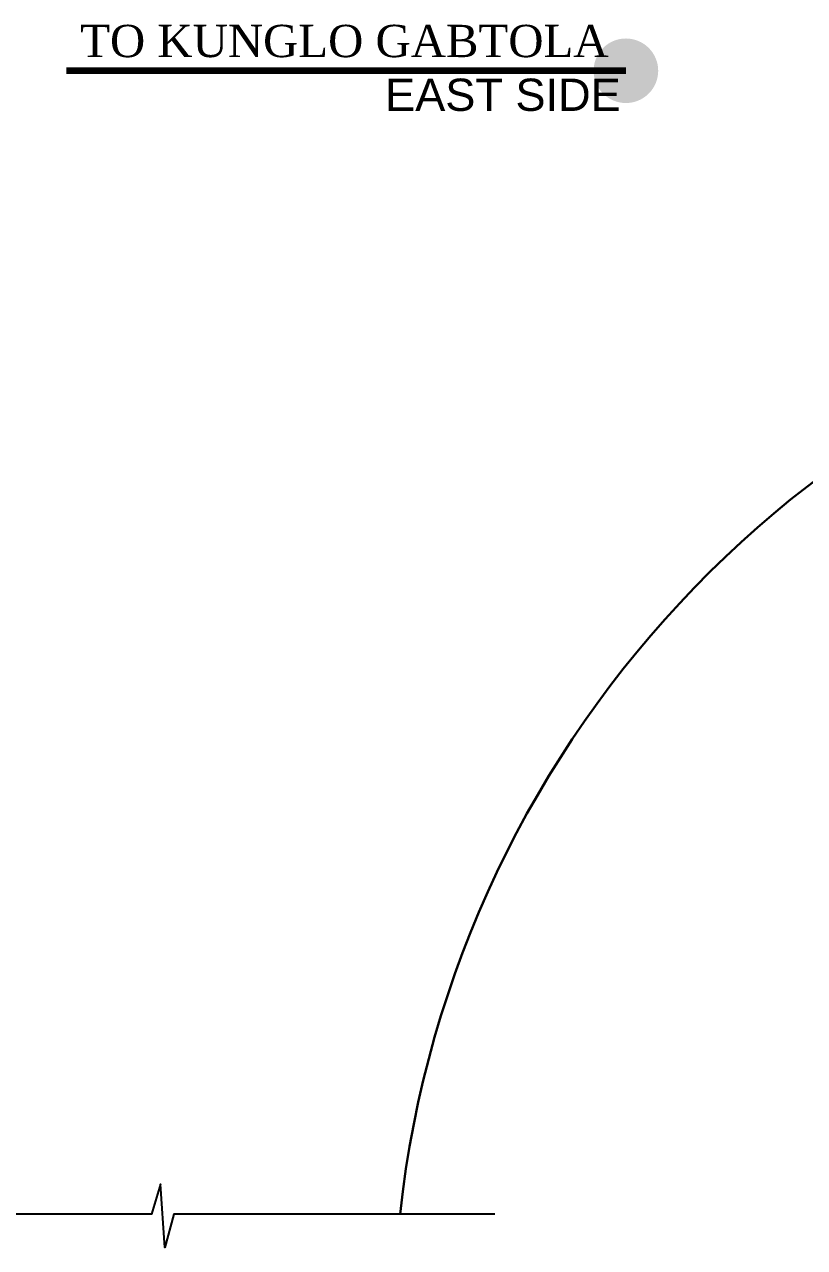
# Model space of a CAD drawing. Header units: millimetres. Extents: x 645430 to 1329725, y -477752 to 44877.
# Drawn here: x 943745 to 955822, y -456116 to -437170 of the extents above; entities that cross this region are included whole.
import ezdxf

# ---------------------------------------------------------------- set-up
doc = ezdxf.new("R2010")
doc.units = ezdxf.units.MM
doc.header["$LTSCALE"] = 250
for name, color, linetype in [('dim', 4, 'Continuous'), ('Dimision', 4, 'Continuous'), ('SEC', 15, 'Continuous'), ('Text', 7, 'Continuous')]:
    doc.layers.add(name, color=color, linetype=linetype)
doc.layers.add('Pucca Road', color=1, linetype='Continuous', lineweight=30)
doc.styles.get("Standard").update_dxf_attribs({"font": 'times.ttf'})
doc.dimstyles.new('ISO-70', dxfattribs={"dimscale": 0, "dimtxt": 70, "dimasz": 0.75, "dimexe": 35, "dimexo": 35, "dimgap": 20, "dimtad": 1, "dimdec": 0, "dimlfac": -1, "dimzin": 1, "dimdsep": 46, "dimtxsty": 'Standard', "dimblk": 'DIM', "dimcen": 60, "dimclrd": 256, "dimclre": 256, "dimclrt": 256, "dimadec": 0, "dimazin": 0, "dimtfac": 1, "dimtdec": 0, "dimtix": 1, "dimtofl": 0, "dimtmove": 0, "dimatfit": 3, "dimldrblk": 'DOT', "dimfxl": 35, "dimfxlon": 1, "dimtolj": 1, "dimlwd": -1, "dimarcsym": 0})

# ---------------------------------------------------------------- blocks, each defined once
blk = doc.blocks.new('DIM')
at = {"layer": 'dim'}
for p, q in [((0, -101.4035087719276), (0, 101.4035087719276)), ((-101.4035087719312, 0), (101.4035087719312, 0))]:
    blk.add_line(p, q, dxfattribs=at)
at = {"layer": 'dim', "const_width": 25.35087719298245}
blk.add_lwpolyline([(-12.67543859648868, 0, 1), (12.67543859648868, 0, 1)], format="xyb", close=True, dxfattribs=at)

msp = doc.modelspace()

# ---------------------------------------------------------------- linework, layer by layer
at = {"layer": 'Pucca Road', "ltscale": 0.5}
msp.add_arc((966002.859149674, -457398.6264923979, 22562.84428658012), 16541.83699392671, 98.07561317318242, 173.7510869630949, dxfattribs=at)
at = {"layer": 'SEC', "ltscale": 10}
msp.add_lwpolyline([(951029.8384251439, -455597.9970352502), (946058.7143772898, -455598.2786683019), (945918.7143772895, -456116.4522004585), (945850.8957308282, -455133.0728347775), (945710.895730828, -455598.2786683018), (940763.3476139749, -455598.278668299)], dxfattribs=at)

# ---------------------------------------------------------------- texts
at = {"layer": 'Text', "ltscale": 10, "insert": (952976.9817060736, -437175.2580839123), "char_height": 500, "attachment_point": 3}
msp.add_mtext_dynamic_manual_height_columns('TO KUNGLO GABTOLA {\\fArial|b0|i0|c0|p34; EAST SIDE}', width=10102.09753904416, gutter_width=625, heights=[0], dxfattribs=at)

# ---------------------------------------------------------------- leaders
at = {"layer": 'Dimision', "ltscale": 5}
msp.add_leader([(953056.9503962711, -437886.8919679273), (944394.0737267003, -437886.891967925)], dimstyle='ISO-70', override={"dimscale": 1, "dimasz": 1000, "dimlwd": 65534}, dxfattribs=at)

doc.saveas('drawing.dxf')
